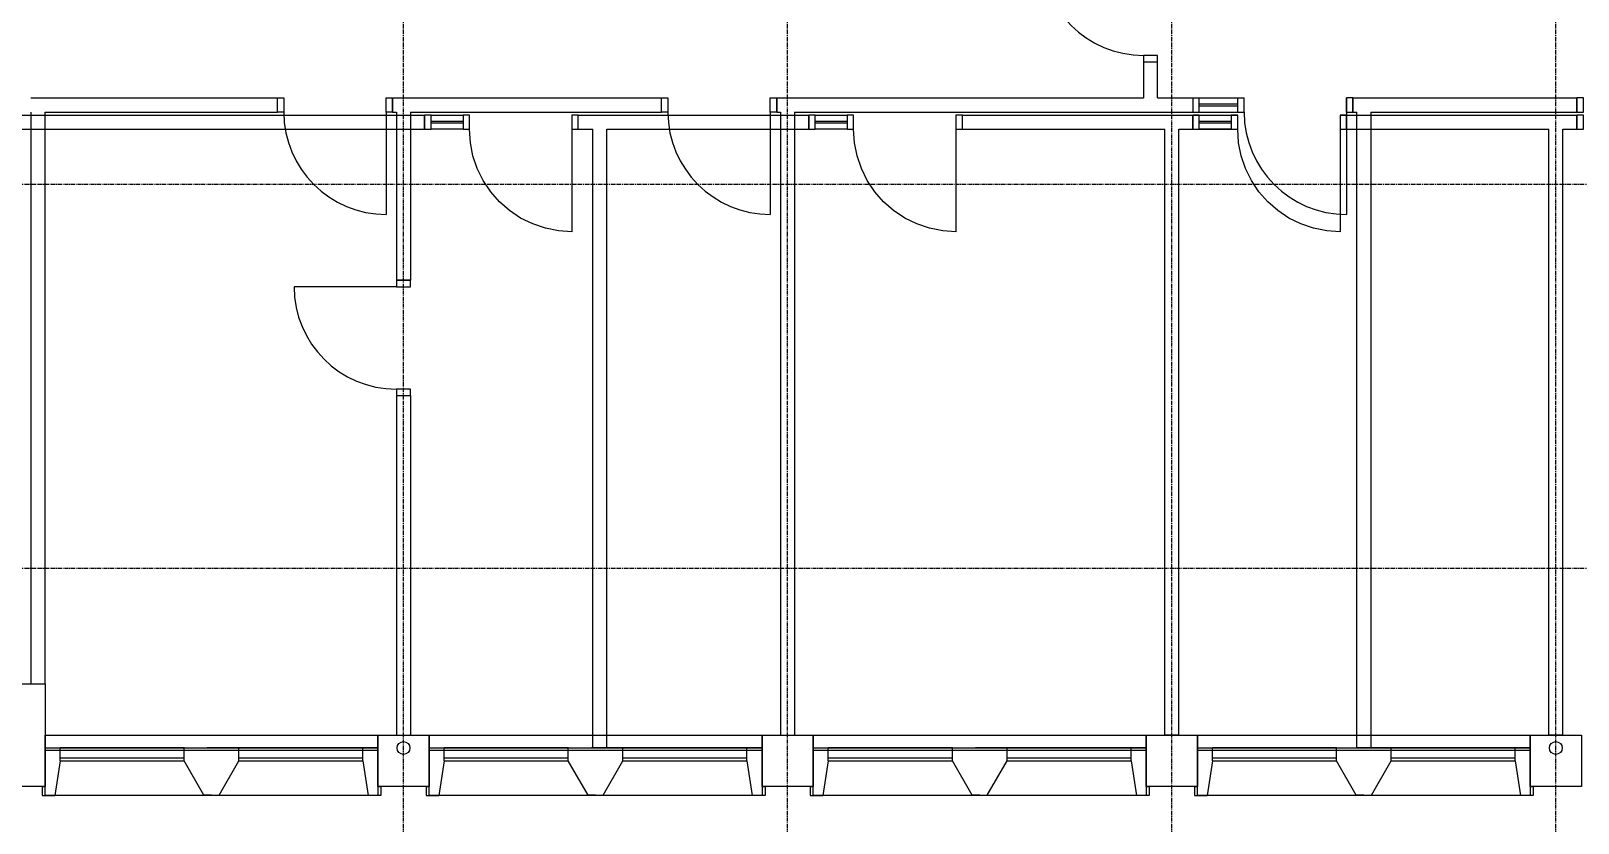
# Model space of a CAD drawing. Header units: millimetres. Extents: x -49883 to 71908, y -18440 to 67826.
# Drawn here: x -17443 to -5359, y -10210 to -4026 of the extents above; entities that cross this region are included whole.
import ezdxf

# ---------------------------------------------------------------- set-up
doc = ezdxf.new("R2010")
doc.units = ezdxf.units.MM
doc.linetypes.add('PCENTRE', pattern=[50.8, 31.75, -6.35, 6.35, -6.35])
doc.linetypes.add('PCENTRE2', pattern=[28.575, 19.05, -3.175, 3.175, -3.175])
for name, color, linetype in [('Boundaries_and_building_grids', 140, 'PCENTRE2'), ('Fourth Floor - Doors Windows and Openings', 1, 'Continuous'), ('Fourth Floor - Structural Members', 5, 'Continuous'), ('Fourth Floor - Walls', 3, 'Continuous'), ('Third Floor - Curtain Walls', 1, 'Continuous'), ('Third Floor - Doors Windows and Openings', 1, 'Continuous'), ('Third Floor - Structural Members', 5, 'Continuous'), ('Third Floor - Walls', 3, 'Continuous')]:
    doc.layers.add(name, color=color, linetype=linetype)

msp = doc.modelspace()

# ---------------------------------------------------------------- linework, layer by layer
at = {"layer": 'Boundaries_and_building_grids', "color": 140, "linetype": 'PCENTRE', "lineweight": -3}
for p, q in [((-14533, -11774), (-14533, 60096)), ((-11533, -11774), (-11533, 60102)), ((-8533, -11774), (-8533, 60107)), ((-5533, -11774), (-5533, 60112)), ((25217, -5224), (-27283, -5224)), ((25217, -8224), (-27283, -8224))]:
    msp.add_line(p, q, dxfattribs=at)
at = {"layer": 'Fourth Floor - Doors Windows and Openings', "color": 1, "linetype": 'Continuous'}
for p, q in [((-8368, -4549, 13800), (-8368, -4659, 13800)), ((-8318, -4659, 13800), (-8318, -4549, 13800)), ((-8018, -4659, 13800), (-8018, -4549, 13800)), ((-7168, -4659, 13800), (-7168, -4549, 13800)), ((-14668, -4659, 13800), (-14668, -5459, 13800)), ((-11668, -4659, 13800), (-11668, -5459, 13800)), ((-8318, -4594, 13800), (-8018, -4594, 13800)), ((-8018, -4614, 13800), (-8318, -4614, 13800)), ((-7168, -4659, 13800), (-7168, -5459, 13800)), ((-14588, -6023, 13800), (-15388, -6023, 13800)), ((-17333, -9623, 13800), (-14733, -9623, 13800)), ((-14733, -9643, 13800), (-17333, -9643, 13800)), ((-14333, -9623, 13800), (-11733, -9623, 13800)), ((-11733, -9643, 13800), (-14333, -9643, 13800)), ((-11333, -9623, 13800), (-8733, -9623, 13800)), ((-8733, -9643, 13800), (-11333, -9643, 13800)), ((-8333, -9623, 13800), (-5733, -9623, 13800)), ((-5733, -9643, 13800), (-8333, -9643, 13800))]:
    msp.add_line(p, q, dxfattribs=at)
at = {"layer": 'Fourth Floor - Doors Windows and Openings', "color": 1}
for p, q in [((-8368, -4549, 13800), (-8318, -4549, 13800)), ((-8018, -4549, 13800), (-7968, -4549, 13800)), ((-7968, -4659, 13800), (-7968, -4549, 13800)), ((-8368, -4659, 13800), (-8318, -4659, 13800)), ((-8018, -4659, 13800), (-7968, -4659, 13800))]:
    msp.add_line(p, q, dxfattribs=at)
at = {"layer": 'Fourth Floor - Doors Windows and Openings', "color": 1, "linetype": 'Continuous', "elevation": 13800}
for points in [[(-8643, -4267), (-8643, -4217), (-8753, -4217), (-8753, -4267), (-8643, -4267)], [(-15518, -4549), (-15468, -4549), (-15468, -4659), (-15518, -4659), (-15518, -4549)], [(-14668, -4549), (-14618, -4549), (-14618, -4659), (-14668, -4659), (-14668, -4549)], [(-12518, -4549), (-12468, -4549), (-12468, -4659), (-12518, -4659), (-12518, -4549)], [(-11668, -4549), (-11618, -4549), (-11618, -4659), (-11668, -4659), (-11668, -4549)], [(-7118, -4659), (-7118, -4549), (-7168, -4549), (-7168, -4659), (-7118, -4659)], [(-5318, -4659), (-5318, -4549), (-5368, -4549), (-5368, -4659), (-5318, -4659)], [(-14478, -6023), (-14478, -5973), (-14588, -5973), (-14588, -6023), (-14478, -6023)], [(-14478, -6873), (-14478, -6823), (-14588, -6823), (-14588, -6873), (-14478, -6873)], [(-14733, -9994), (-17333, -9994), (-17333, -9524), (-14733, -9524), (-14733, -9994)], [(-11733, -9994), (-14333, -9994), (-14333, -9524), (-11733, -9524), (-11733, -9994)], [(-8733, -9994), (-11333, -9994), (-11333, -9524), (-8733, -9524), (-8733, -9994)], [(-5733, -9994), (-8333, -9994), (-8333, -9524), (-5733, -9524), (-5733, -9994)]]:
    msp.add_lwpolyline(points, dxfattribs=at)
at = {"layer": 'Fourth Floor - Doors Windows and Openings', "color": 1, "linetype": 'Continuous'}
for centre in [(-8753, -3417, 13800), (-14668, -4659, 13800), (-11668, -4659, 13800), (-7168, -4659, 13800), (-14588, -6023, 13800)]:
    msp.add_arc(centre, 800, 180, 270, dxfattribs=at)
at = {"layer": 'Fourth Floor - Structural Members', "color": 5, "linetype": 'Continuous', "lineweight": -3, "elevation": 13800}
for points in [[(-17333, -9924), (-17733, -9924), (-17733, -9124), (-17333, -9124), (-17333, -9924)], [(-14333, -9924), (-14733, -9924), (-14733, -9524), (-14333, -9524), (-14333, -9924)], [(-11333, -9924), (-11733, -9924), (-11733, -9524), (-11333, -9524), (-11333, -9924)], [(-8333, -9924), (-8733, -9924), (-8733, -9524), (-8333, -9524), (-8333, -9924)], [(-5333, -9924), (-5733, -9924), (-5733, -9524), (-5333, -9524), (-5333, -9924)]]:
    msp.add_lwpolyline(points, dxfattribs=at)
at = {"layer": 'Fourth Floor - Structural Members', "color": 5, "linetype": 'Continuous', "lineweight": -3}
for centre in [(-14533, -9624, 13800), (-5533, -9624, 13800)]:
    msp.add_circle(centre, 50, dxfattribs=at)
at = {"layer": 'Fourth Floor - Walls', "color": 2, "linetype": 'Continuous'}
for p, q in [((-8753, -4267, 13800), (-8643, -4267, 13800)), ((-8753, -4267, 13800), (-8753, -4549, 13800)), ((-8643, -4549, 13800), (-8643, -4267, 13800)), ((-17443, -4549, 13800), (-15518, -4549, 13800)), ((-17443, -4549, 13800), (-17443, -4549, 13800)), ((-15518, -4659, 13800), (-15518, -4549, 13800)), ((-14618, -4549, 13800), (-12518, -4549, 13800)), ((-14618, -4659, 13800), (-14618, -4549, 13800)), ((-12518, -4659, 13800), (-12518, -4549, 13800)), ((-11618, -4549, 13800), (-8753, -4549, 13800)), ((-11618, -4659, 13800), (-11618, -4549, 13800)), ((-8643, -4549, 13800), (-7968, -4549, 13800)), ((-7968, -4659, 13800), (-7968, -4549, 13800)), ((-7118, -4549, 13800), (-5368, -4549, 13800)), ((-7118, -4549, 13800), (-7118, -4659, 13800)), ((-5368, -4659, 13800), (-5368, -4549, 13800)), ((-17443, -4659, 13800), (-17443, -9124, 13800)), ((-17333, -4659, 13800), (-15518, -4659, 13800)), ((-17333, -9124, 13800), (-17333, -4659, 13800)), ((-14618, -4659, 13800), (-14588, -4659, 13800)), ((-14588, -4659, 13800), (-14588, -5973, 13800)), ((-14478, -4659, 13800), (-12518, -4659, 13800)), ((-14478, -4659, 13800), (-14478, -5973, 13800)), ((-11618, -4659, 13800), (-11588, -4659, 13800)), ((-11588, -4659, 13800), (-11588, -9524, 13800)), ((-11478, -4659, 13800), (-7968, -4659, 13800)), ((-11478, -4659, 13800), (-11478, -9524, 13800)), ((-7118, -4659, 13800), (-7088, -4659, 13800)), ((-7088, -9623, 13800), (-7088, -4659, 13800)), ((-6978, -4659, 13800), (-5368, -4659, 13800)), ((-6978, -4659, 13800), (-6978, -9623, 13800)), ((-14588, -5973, 13800), (-14478, -5973, 13800)), ((-14588, -6873, 13800), (-14478, -6873, 13800)), ((-14588, -6873, 13800), (-14588, -9524, 13800)), ((-14478, -6873, 13800), (-14478, -9524, 13800)), ((-14588, -9524, 13800), (-14478, -9524, 13800)), ((-11588, -9524, 13800), (-11478, -9524, 13800)), ((-6978, -9623, 13800), (-7088, -9623, 13800))]:
    msp.add_line(p, q, dxfattribs=at)
at = {"layer": 'Fourth Floor - Walls', "color": 3, "linetype": 'Continuous'}
msp.add_line((-7118, -4659, 13800), (-7088, -4659, 13800), dxfattribs=at)
at = {"layer": 'Third Floor - Curtain Walls', "color": 3, "linetype": 'Continuous'}
for p, q in [((-17333, -9624, 10350), (-17215, -9624, 10350)), ((-17215, -9724, 10350), (-17215, -9624, 10350)), ((-16246, -9724, 10350), (-16246, -9623, 10350)), ((-16246, -9623, 10350), (-16000, -9623, 10350)), ((-15819, -9623, 10350), (-16066, -9623, 10350)), ((-15819, -9724, 10350), (-15819, -9623, 10350)), ((-14851, -9724, 10350), (-14851, -9624, 10350)), ((-14733, -9624, 10350), (-14851, -9624, 10350)), ((-14333, -9624, 10350), (-14215, -9624, 10350)), ((-14215, -9724, 10350), (-14215, -9624, 10350)), ((-13246, -9724, 10350), (-13246, -9623, 10350)), ((-13246, -9623, 10350), (-13000, -9623, 10350)), ((-12819, -9623, 10350), (-13066, -9623, 10350)), ((-12819, -9724, 10350), (-12819, -9623, 10350)), ((-11851, -9724, 10350), (-11851, -9624, 10350)), ((-11733, -9624, 10350), (-11851, -9624, 10350)), ((-11333, -9624, 10350), (-11215, -9624, 10350)), ((-11215, -9724, 10350), (-11215, -9624, 10350)), ((-10246, -9724, 10350), (-10246, -9623, 10350)), ((-10246, -9623, 10350), (-10000, -9623, 10350)), ((-9819, -9623, 10350), (-10066, -9623, 10350)), ((-9819, -9724, 10350), (-9819, -9623, 10350)), ((-8733, -9624, 10350), (-8851, -9624, 10350)), ((-8851, -9724, 10350), (-8851, -9624, 10350)), ((-8333, -9624, 10350), (-8215, -9624, 10350)), ((-8215, -9724, 10350), (-8215, -9624, 10350)), ((-7246, -9724, 10350), (-7246, -9623, 10350)), ((-7246, -9623, 10350), (-7000, -9623, 10350)), ((-6819, -9623, 10350), (-7066, -9623, 10350)), ((-6819, -9724, 10350), (-6819, -9623, 10350)), ((-5851, -9724, 10350), (-5851, -9624, 10350)), ((-5733, -9624, 10350), (-5851, -9624, 10350)), ((-17215, -9724, 10350), (-17257, -9994, 10350)), ((-16092, -9992, 10350), (-16246, -9724, 10350)), ((-15974, -9992, 10350), (-15819, -9724, 10350)), ((-14851, -9724, 10350), (-14809, -9994, 10350)), ((-14215, -9724, 10350), (-14257, -9994, 10350)), ((-13092, -9992, 10350), (-13246, -9724, 10350)), ((-12974, -9992, 10350), (-12819, -9724, 10350)), ((-11851, -9724, 10350), (-11809, -9994, 10350)), ((-11215, -9724, 10350), (-11257, -9994, 10350)), ((-10092, -9992, 10350), (-10246, -9724, 10350)), ((-9974, -9992, 10350), (-9819, -9724, 10350)), ((-8851, -9724, 10350), (-8809, -9994, 10350)), ((-8215, -9724, 10350), (-8257, -9994, 10350)), ((-7092, -9992, 10350), (-7246, -9724, 10350)), ((-6974, -9992, 10350), (-6819, -9724, 10350)), ((-5851, -9724, 10350), (-5809, -9994, 10350)), ((-17356, -9924, 10350), (-17356, -9994, 10350)), ((-17356, -9994, 10350), (-17257, -9994, 10350)), ((-16033, -9992, 10350), (-16092, -9992, 10350)), ((-16033, -9992, 10350), (-15974, -9992, 10350)), ((-14709, -9994, 10350), (-14809, -9994, 10350)), ((-14709, -9924, 10350), (-14709, -9994, 10350)), ((-14356, -9924, 10350), (-14356, -9994, 10350)), ((-14356, -9994, 10350), (-14257, -9994, 10350)), ((-13033, -9992, 10350), (-13092, -9992, 10350)), ((-13033, -9992, 10350), (-12974, -9992, 10350)), ((-11709, -9994, 10350), (-11809, -9994, 10350)), ((-11709, -9924, 10350), (-11709, -9994, 10350)), ((-11356, -9924, 10350), (-11356, -9994, 10350)), ((-11356, -9994, 10350), (-11257, -9994, 10350)), ((-10033, -9992, 10350), (-10092, -9992, 10350)), ((-10033, -9992, 10350), (-9974, -9992, 10350)), ((-8709, -9994, 10350), (-8809, -9994, 10350)), ((-8709, -9924, 10350), (-8709, -9994, 10350)), ((-8356, -9924, 10350), (-8356, -9994, 10350)), ((-8356, -9994, 10350), (-8257, -9994, 10350)), ((-7033, -9992, 10350), (-7092, -9992, 10350)), ((-7033, -9992, 10350), (-6974, -9992, 10350)), ((-5709, -9994, 10350), (-5809, -9994, 10350)), ((-5709, -9924, 10350), (-5709, -9994, 10350))]:
    msp.add_line(p, q, dxfattribs=at)
at = {"layer": 'Third Floor - Curtain Walls', "color": 3, "linetype": 'Continuous', "elevation": 10350}
for points in [[(-17356, -9924), (-17333, -9924), (-17333, -9624)], [(-14733, -9624), (-14733, -9924), (-14709, -9924)], [(-14356, -9924), (-14333, -9924), (-14333, -9624)], [(-11733, -9624), (-11733, -9924), (-11709, -9924)], [(-11356, -9924), (-11333, -9924), (-11333, -9624)], [(-8733, -9624), (-8733, -9924), (-8709, -9924)], [(-8356, -9924), (-8333, -9924), (-8333, -9624)], [(-5733, -9624), (-5733, -9924), (-5709, -9924)]]:
    msp.add_lwpolyline(points, dxfattribs=at)
at = {"layer": 'Third Floor - Doors Windows and Openings', "linetype": 'Continuous'}
for p, q in [((-14318, -4684, 10350), (-14068, -4684, 10350)), ((-11318, -4684, 10350), (-11068, -4684, 10350)), ((-8318, -4684, 10350), (-8068, -4684, 10350)), ((-14068, -4734, 10350), (-14318, -4734, 10350)), ((-14318, -4744, 10350), (-14068, -4744, 10350)), ((-14068, -4794, 10350), (-14318, -4794, 10350)), ((-13218, -4794, 10350), (-13218, -5594, 10350)), ((-11068, -4734, 10350), (-11318, -4734, 10350)), ((-11318, -4744, 10350), (-11068, -4744, 10350)), ((-11068, -4794, 10350), (-11318, -4794, 10350)), ((-10218, -4794, 10350), (-10218, -5594, 10350)), ((-8068, -4734, 10350), (-8318, -4734, 10350)), ((-8318, -4744, 10350), (-8068, -4744, 10350)), ((-8068, -4794, 10350), (-8318, -4794, 10350)), ((-7218, -4794, 10350), (-7218, -5594, 10350))]:
    msp.add_line(p, q, dxfattribs=at)
at = {"layer": 'Third Floor - Doors Windows and Openings'}
for p, q in [((-14011, -4899, 10350), (-14018, -4794, 10350)), ((-11011, -4899, 10350), (-11018, -4794, 10350)), ((-8011, -4899, 10350), (-8018, -4794, 10350)), ((-13991, -5001, 10350), (-14011, -4899, 10350)), ((-10991, -5001, 10350), (-11011, -4899, 10350)), ((-7991, -5001, 10350), (-8011, -4899, 10350)), ((-13957, -5100, 10350), (-13991, -5001, 10350)), ((-10957, -5100, 10350), (-10991, -5001, 10350)), ((-7957, -5100, 10350), (-7991, -5001, 10350)), ((-13911, -5194, 10350), (-13957, -5100, 10350)), ((-13852, -5281, 10350), (-13911, -5194, 10350)), ((-10911, -5194, 10350), (-10957, -5100, 10350)), ((-10852, -5281, 10350), (-10911, -5194, 10350)), ((-7911, -5194, 10350), (-7957, -5100, 10350)), ((-7852, -5281, 10350), (-7911, -5194, 10350)), ((-13783, -5360, 10350), (-13852, -5281, 10350)), ((-10783, -5360, 10350), (-10852, -5281, 10350)), ((-7783, -5360, 10350), (-7852, -5281, 10350)), ((-13705, -5429, 10350), (-13783, -5360, 10350)), ((-13618, -5487, 10350), (-13705, -5429, 10350)), ((-10705, -5429, 10350), (-10783, -5360, 10350)), ((-10618, -5487, 10350), (-10705, -5429, 10350)), ((-7705, -5429, 10350), (-7783, -5360, 10350)), ((-7618, -5487, 10350), (-7705, -5429, 10350)), ((-13524, -5533, 10350), (-13618, -5487, 10350)), ((-13425, -5567, 10350), (-13524, -5533, 10350)), ((-10524, -5533, 10350), (-10618, -5487, 10350)), ((-10425, -5567, 10350), (-10524, -5533, 10350)), ((-7524, -5533, 10350), (-7618, -5487, 10350)), ((-7425, -5567, 10350), (-7524, -5533, 10350)), ((-13322, -5587, 10350), (-13425, -5567, 10350)), ((-13218, -5594, 10350), (-13322, -5587, 10350)), ((-10322, -5587, 10350), (-10425, -5567, 10350)), ((-10218, -5594, 10350), (-10322, -5587, 10350)), ((-7322, -5587, 10350), (-7425, -5567, 10350)), ((-7218, -5594, 10350), (-7322, -5587, 10350))]:
    msp.add_line(p, q, dxfattribs=at)
at = {"layer": 'Third Floor - Doors Windows and Openings', "color": 1, "linetype": 'Continuous'}
for p, q in [((-16246, -9623, 10350), (-17215, -9624, 10350)), ((-14851, -9624, 10350), (-15819, -9623, 10350)), ((-13246, -9623, 10350), (-14215, -9624, 10350)), ((-11851, -9624, 10350), (-12819, -9623, 10350)), ((-10246, -9623, 10350), (-11215, -9624, 10350)), ((-8851, -9624, 10350), (-9819, -9623, 10350)), ((-7246, -9623, 10350), (-8215, -9624, 10350)), ((-5851, -9624, 10350), (-6819, -9623, 10350)), ((-16246, -9704, 10350), (-17215, -9704, 10350)), ((-17215, -9724, 10350), (-16246, -9724, 10350)), ((-14851, -9704, 10350), (-15819, -9704, 10350)), ((-15819, -9724, 10350), (-14851, -9724, 10350)), ((-13246, -9704, 10350), (-14215, -9704, 10350)), ((-14215, -9724, 10350), (-13246, -9724, 10350)), ((-11851, -9704, 10350), (-12819, -9704, 10350)), ((-12819, -9724, 10350), (-11851, -9724, 10350)), ((-10246, -9704, 10350), (-11215, -9704, 10350)), ((-11215, -9724, 10350), (-10246, -9724, 10350)), ((-8851, -9704, 10350), (-9819, -9704, 10350)), ((-9819, -9724, 10350), (-8851, -9724, 10350)), ((-7246, -9704, 10350), (-8215, -9704, 10350)), ((-8215, -9724, 10350), (-7246, -9724, 10350)), ((-5851, -9704, 10350), (-6819, -9704, 10350)), ((-6819, -9724, 10350), (-5851, -9724, 10350)), ((-16092, -9992, 10350), (-17257, -9994, 10350)), ((-14809, -9994, 10350), (-15974, -9992, 10350)), ((-13092, -9992, 10350), (-14257, -9994, 10350)), ((-11809, -9994, 10350), (-12974, -9992, 10350)), ((-10092, -9992, 10350), (-11257, -9994, 10350)), ((-8809, -9994, 10350), (-9974, -9992, 10350)), ((-7092, -9992, 10350), (-8257, -9994, 10350)), ((-5809, -9994, 10350), (-6974, -9992, 10350))]:
    msp.add_line(p, q, dxfattribs=at)
at = {"layer": 'Third Floor - Doors Windows and Openings', "linetype": 'Continuous', "elevation": 10350}
for points in [[(-14318, -4794), (-14318, -4684), (-14368, -4684), (-14368, -4794), (-14318, -4794)], [(-14018, -4794), (-14018, -4684), (-14068, -4684), (-14068, -4794), (-14018, -4794)], [(-13168, -4794), (-13168, -4684), (-13218, -4684), (-13218, -4794), (-13168, -4794)], [(-11318, -4794), (-11318, -4684), (-11368, -4684), (-11368, -4794), (-11318, -4794)], [(-11018, -4794), (-11018, -4684), (-11068, -4684), (-11068, -4794), (-11018, -4794)], [(-10168, -4794), (-10168, -4684), (-10218, -4684), (-10218, -4794), (-10168, -4794)], [(-8318, -4794), (-8318, -4684), (-8368, -4684), (-8368, -4794), (-8318, -4794)], [(-8018, -4794), (-8018, -4684), (-8068, -4684), (-8068, -4794), (-8018, -4794)], [(-7168, -4794), (-7168, -4684), (-7218, -4684), (-7218, -4794), (-7168, -4794)], [(-5318, -4794), (-5318, -4684), (-5368, -4684), (-5368, -4794), (-5318, -4794)]]:
    msp.add_lwpolyline(points, dxfattribs=at)
at = {"layer": 'Third Floor - Structural Members', "color": 5, "linetype": 'Continuous', "elevation": 10350}
msp.add_lwpolyline([(-17733, -9124), (-17333, -9124), (-17333, -9924), (-17733, -9924)], close=True, dxfattribs=at)
for points in [[(-14333, -9924), (-14733, -9924), (-14733, -9524), (-14333, -9524), (-14333, -9924)], [(-11333, -9924), (-11733, -9924), (-11733, -9524), (-11333, -9524), (-11333, -9924)], [(-8333, -9924), (-8733, -9924), (-8733, -9524), (-8333, -9524), (-8333, -9924)], [(-5333, -9924), (-5733, -9924), (-5733, -9524), (-5333, -9524), (-5333, -9924)]]:
    msp.add_lwpolyline(points, dxfattribs=at)
at = {"layer": 'Third Floor - Structural Members', "color": 5, "linetype": 'Continuous', "lineweight": -3}
for centre in [(-14533, -9624, 10350), (-5533, -9624, 10350)]:
    msp.add_circle(centre, 50, dxfattribs=at)
at = {"layer": 'Third Floor - Walls', "color": 2, "linetype": 'Continuous'}
for p, q in [((-17839, -4684, 10350), (-14368, -4684, 10350)), ((-14368, -4794, 10350), (-14368, -4684, 10350)), ((-13168, -4794, 10350), (-13168, -4684, 10350)), ((-13168, -4684, 10350), (-11368, -4684, 10350)), ((-11368, -4794, 10350), (-11368, -4684, 10350)), ((-10168, -4794, 10350), (-10168, -4684, 10350)), ((-10168, -4684, 10350), (-8018, -4684, 10350)), ((-8368, -4794, 10350), (-8368, -4684, 10350)), ((-7218, -4684, 10350), (-5368, -4684, 10350)), ((-7168, -4794, 10350), (-7168, -4684, 10350)), ((-5368, -4794, 10350), (-5368, -4684, 10350)), ((-17533, -4794, 10350), (-14368, -4794, 10350)), ((-13168, -4794, 10350), (-13055, -4794, 10350)), ((-13055, -9623, 10350), (-13055, -4794, 10350)), ((-12945, -4794, 10350), (-11368, -4794, 10350)), ((-12945, -9623, 10350), (-12945, -4794, 10350)), ((-10168, -4794, 10350), (-8588, -4794, 10350)), ((-8588, -9524, 10350), (-8588, -4794, 10350)), ((-8478, -4794, 10350), (-8018, -4794, 10350)), ((-8478, -9524, 10350), (-8478, -4794, 10350)), ((-7218, -4794, 10350), (-5588, -4794, 10350)), ((-5588, -9524, 10350), (-5588, -4794, 10350)), ((-5478, -9524, 10350), (-5478, -4794, 10350)), ((-5478, -4794, 10350), (-5368, -4794, 10350)), ((-8478, -9524, 10350), (-8588, -9524, 10350)), ((-5478, -9524, 10350), (-5588, -9524, 10350)), ((-12945, -9623, 10350), (-13055, -9623, 10350))]:
    msp.add_line(p, q, dxfattribs=at)

doc.saveas('drawing.dxf')
